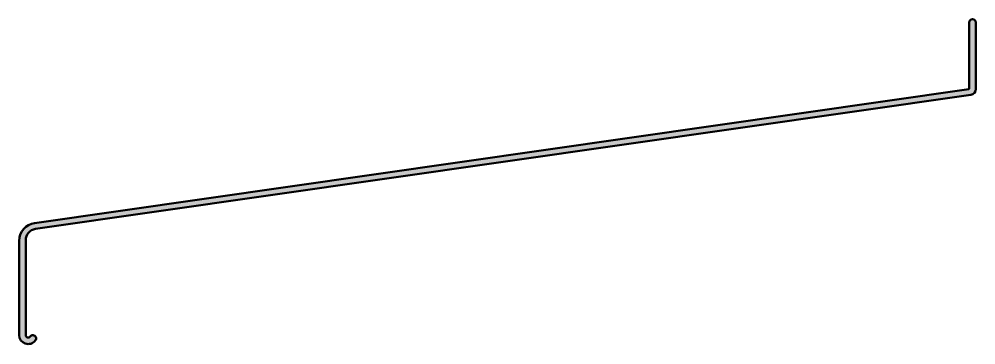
# Model space of a CAD drawing. Extents: x -320 to 0, y -109 to 0.
import ezdxf

# ---------------------------------------------------------------- set-up
doc = ezdxf.new("R2010")
doc.units = 0
doc.layers.add('0S-Alu contour', color=7, linetype='Continuous', lineweight=50)
doc.layers.add('0S-Alu hatch', color=252, linetype='Continuous', lineweight=25)

# ---------------------------------------------------------------- blocks, each defined once
blk = doc.blocks.new('180210__813C7642_66FA_4EC2_9F84_CC344A81F491_')
at = {"layer": '0S-Alu hatch'}
h = blk.add_hatch(color=256, dxfattribs=at)
edge = h.paths.add_edge_path()
edge.add_line((-317.7970606859548, -73.8606950151844), (-317.797060685955, -105.5780363176088))
edge.add_arc((-316.9938353806605, -105.5758163282473), 0.8032283731407451, 180.1583561875672, 324.6090154580762)
edge.add_ellipse((-315.4422107651796, -106.6781311361612), major_axis=(-1.100094217255439, 0), ratio=1, start_angle=140.93990430334, end_angle=324.6090154580748, ccw=False)
edge.add_ellipse((-316.9946640039901, -105.5762417673854), major_axis=(-3.002397218271559, 0), ratio=1, start_angle=0.03424602162408519, end_angle=143.2812102386432, ccw=False)
edge.add_line((-319.9970606859551, -105.5780363176087), (-319.9970606859547, -74.0627369282735))
edge.add_ellipse((-313.9970606859547, -74.06273692827352), major_axis=(-5.999999999999943, 0), ratio=1, start_angle=278.1527094036185, end_angle=360, ccw=False)
edge.add_line((-314.8479323683347, -68.12337523023535), (-2.361883461800005, -23.35669091780446))
edge.add_arc((-2.390245851212649, -23.15871219453651), 0.2000000000000032, 278.1527094036114, 360)
edge.add_line((-2.190245851212646, -23.15871219453651), (-2.190245851212649, -1.099553713693904))
edge.add_ellipse((-1.090245851212649, -1.099553713693905), major_axis=(-1.099999999999999, 0), ratio=1, start_angle=180, end_angle=360, ccw=False)
edge.add_line((0.0097541487873496, -1.099553713693905), (0.0097541487873514, -23.3034572879154))
edge.add_ellipse((-1.990245851212673, -23.3034572879154), major_axis=(-2.000000000000024, 0), ratio=1, start_angle=98.0008727584181, end_angle=180, ccw=False)
edge.add_line((-1.711869480792334, -25.28398918525806), (-314.5359460847955, -70.09909927309359))
edge.add_arc((-313.9970606859547, -73.86069501518446), 3.799999999999996, 98.15270940361941, 180)
at = {"layer": '0S-Alu contour', "color": 7}
for points in [[(-2.190245851212646, -23.15871219453651), (-2.190245851212649, -1.099553713693904)], [(0.0097541487873496, -1.099553713693905), (0.0097541487873514, -23.3034572879154)], [(-314.8479323683347, -68.12337523023535), (-2.361883461800005, -23.35669091780446)], [(-1.711869480792334, -25.28398918525806), (-314.5359460847955, -70.09909927309359)], [(-319.9970606859551, -105.5780363176087), (-319.9970606859547, -74.0627369282735)], [(-317.7970606859548, -73.8606950151844), (-317.797060685955, -105.5780363176088)]]:
    blk.add_lwpolyline(points, dxfattribs=at)
at = {"layer": '0S-Alu contour', "color": 7, "extrusion": (0, 0, -1)}
for centre, radius, start, end in [((1.090245851212649, -1.099553713693905), 1.099999999999999, 0, 180), ((1.990245851212673, -23.3034572879154), 2.000000000000024, 180, 261.9991272415819), ((313.9970606859547, -74.06273692827352), 5.999999999999943, 0, 81.84729059638155), ((316.9946640039901, -105.5762417673854), 3.002397218271559, 216.7187897613568, 359.9657539783759), ((315.4422107651796, -106.6781311361612), 1.100094217255439, 35.39098454192522, 219.06009569666)]:
    blk.add_arc(centre, radius, start, end, dxfattribs=at)
at = {"layer": '0S-Alu contour', "color": 7}
for centre, radius, start, end in [((-2.390245851212649, -23.15871219453651), 0.2000000000000032, 278.1527094036114, 0), ((-313.9970606859547, -73.86069501518446), 3.799999999999996, 98.15270940361941, 180), ((-316.9938353806605, -105.5758163282473), 0.8032283731407451, 180.1583561875672, 324.6090154580762)]:
    blk.add_arc(centre, radius, start, end, dxfattribs=at)
blk = doc.blocks.new('180210__7F950DC6_575F_4BB0_925D_2BDB7F926FCF_')
at = {"layer": '0S-Alu contour', "color": 7}
blk.add_blockref('180210__813C7642_66FA_4EC2_9F84_CC344A81F491_', (0, 0), dxfattribs=at)

msp = doc.modelspace()

# ---------------------------------------------------------------- block references
at = {"layer": '0S-Alu contour', "color": 7}
msp.add_blockref('180210__7F950DC6_575F_4BB0_925D_2BDB7F926FCF_', (0, 0), dxfattribs=at)

doc.saveas('drawing.dxf')
